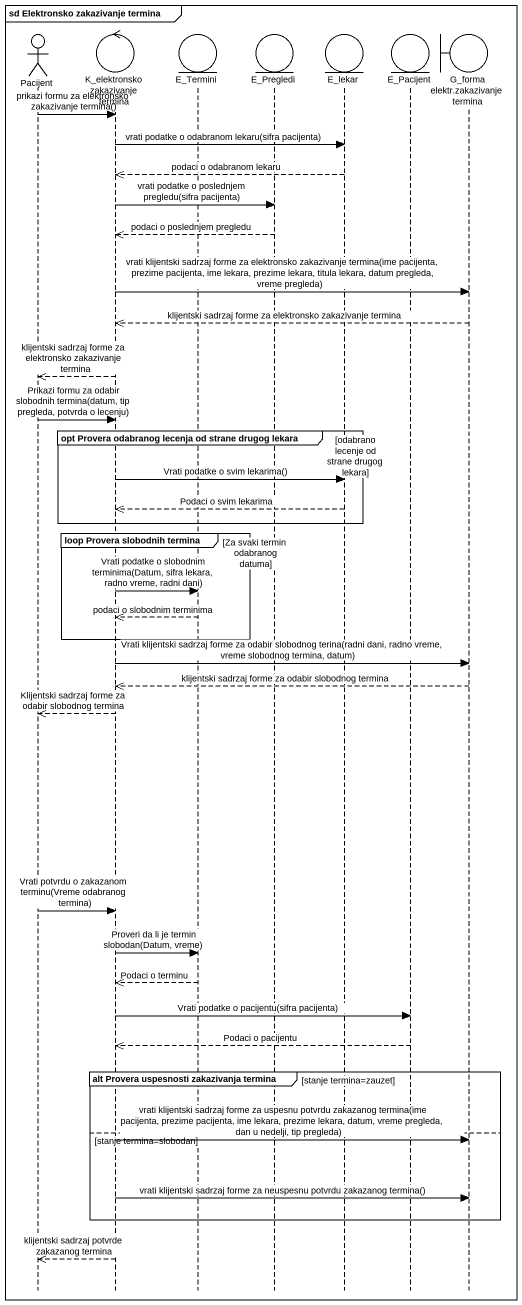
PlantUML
@startuml
mainframe sd Elektronsko zakazivanje termina
hide footbox
actor Pacijent
control "K_elektronsko zakazivanje termina" as K_elektronsko_zakazivanje
entity E_Termini
entity E_Pregledi
entity E_lekar
entity E_Pacijent
boundary "G_forma elektr.zakazivanje termina" as G_forma_elektr_zakazivanje

Pacijent -> K_elektronsko_zakazivanje : prikazi formu za elektronsko zakazivanje termina()
K_elektronsko_zakazivanje -> E_lekar : vrati podatke o odabranom lekaru(sifra pacijenta)
E_lekar -->> K_elektronsko_zakazivanje : podaci o odabranom lekaru
K_elektronsko_zakazivanje -> E_Pregledi : vrati podatke o poslednjem pregledu(sifra pacijenta)
E_Pregledi -->> K_elektronsko_zakazivanje : podaci o poslednjem pregledu
K_elektronsko_zakazivanje -> G_forma_elektr_zakazivanje : vrati klijentski sadrzaj forme za elektronsko zakazivanje termina(ime pacijenta, prezime pacijenta, ime lekara, prezime lekara, titula lekara, datum pregleda, vreme pregleda)
G_forma_elektr_zakazivanje -->> K_elektronsko_zakazivanje : klijentski sadrzaj forme za elektronsko zakazivanje termina
K_elektronsko_zakazivanje -->> Pacijent : klijentski sadrzaj forme za elektronsko zakazivanje termina
Pacijent -> K_elektronsko_zakazivanje : Prikazi formu za odabir slobodnih termina(datum, tip pregleda, potvrda o lecenju)
group opt Provera odabranog lecenja od strane drugog lekara [odabrano lecenje od strane drugog lekara]
  K_elektronsko_zakazivanje -> E_lekar : Vrati podatke o svim lekarima()
  E_lekar -->> K_elektronsko_zakazivanje : Podaci o svim lekarima
end
group loop Provera slobodnih termina [Za svaki termin odabranog datuma]
  K_elektronsko_zakazivanje -> E_Termini : Vrati podatke o slobodnim terminima(Datum, sifra lekara, radno vreme, radni dani)
  E_Termini -->> K_elektronsko_zakazivanje : podaci o slobodnim terminima
end
K_elektronsko_zakazivanje -> G_forma_elektr_zakazivanje : Vrati klijentski sadrzaj forme za odabir slobodnog terina(radni dani, radno vreme, vreme slobodnog termina, datum)
G_forma_elektr_zakazivanje -->> K_elektronsko_zakazivanje : klijentski sadrzaj forme za odabir slobodnog termina
K_elektronsko_zakazivanje -->> Pacijent : Klijentski sadrzaj forme za odabir slobodnog termina
Pacijent -> K_elektronsko_zakazivanje : Vrati potvrdu o zakazanom terminu(Vreme odabranog termina)
K_elektronsko_zakazivanje -> E_Termini : Proveri da li je termin slobodan(Datum, vreme)
E_Termini -->> K_elektronsko_zakazivanje : Podaci o terminu
K_elektronsko_zakazivanje -> E_Pacijent : Vrati podatke o pacijentu(sifra pacijenta)
E_Pacijent -->> K_elektronsko_zakazivanje : Podaci o pacijentu
group alt Provera uspesnosti zakazivanja termina [stanje termina=zauzet]
else stanje termina=slobodan
  K_elektronsko_zakazivanje -> G_forma_elektr_zakazivanje : vrati klijentski sadrzaj forme za uspesnu potvrdu zakazanog termina(ime pacijenta, prezime pacijenta, ime lekara, prezime lekara, datum, vreme pregleda, dan u nedelji, tip pregleda)
  K_elektronsko_zakazivanje -> G_forma_elektr_zakazivanje : vrati klijentski sadrzaj forme za neuspesnu potvrdu zakazanog termina()
end
K_elektronsko_zakazivanje -->> Pacijent : klijentski sadrzaj potvrde zakazanog termina
@enduml
